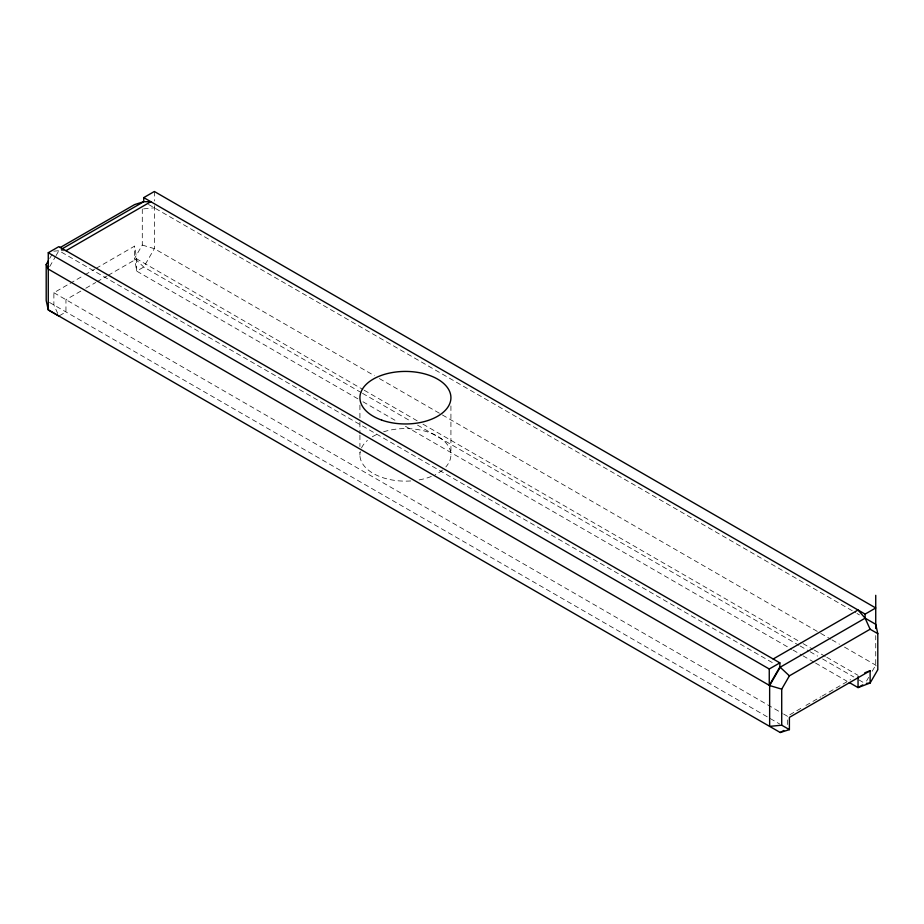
<?xml version="1.0" encoding="UTF-8"?>
<svg xmlns="http://www.w3.org/2000/svg" width="924" height="924" viewBox="0 0 924 924"><rect width="100%" height="100%" fill="white"/><g stroke="black" fill="none" stroke-linecap="round" stroke-linejoin="round"><path stroke-width="0.69" stroke-dasharray="4.62 3.46" d="M49.688 258.443L52.483 253.615M49.688 266.62L55.348 256.826M56.052 255.602L58.882 250.693L64.541 250.693M142.284 209.02L142.284 245.068L134.604 258.373L136.671 271.113L357.958 398.868M866.539 681.057L868.652 677.384M872.187 671.263L875.733 665.141L875.733 635.573M80.838 291.095L65.951 299.699L65.951 311.942L58.882 316.031L53.881 304.978L53.881 292.723L68.78 284.118M70.028 283.402L83.68 275.514M84.927 274.798L94.86 269.069M96.108 268.341L134.604 246.119L136.671 258.859L136.671 271.113L143.751 267.036L154.354 248.66L154.354 202.379M85.805 288.23L95.726 282.501M96.974 281.785L106.895 276.057M108.143 275.34L136.671 258.859L362.959 389.512M789.812 714.749L800.969 708.292M805.936 705.428L820.824 696.835M822.071 696.119L850.6 679.648M143.624 208.882L154.354 207.819M53.881 251.189L58.882 250.693L773.619 663.351M142.284 245.068L154.354 248.66L374.393 375.698M148.464 204.423L855.728 612.751M856.975 613.478L859.47 614.922M379.394 378.586L819.472 632.651M820.72 633.379L830.722 639.154M831.97 639.87L839.477 644.201M844.478 647.089L875.733 665.141L877.8 669.715M364.218 390.228L417.971 421.275M422.973 424.162L801.789 642.861M803.037 643.589L813.039 649.364M814.287 650.08L825.548 656.583M826.795 657.299L858.049 675.34M361.284 392.619L143.751 267.036L134.604 258.373L134.604 246.119M362.531 393.347L411.296 421.494M417.544 425.109L798.856 645.252M800.115 645.98L808.858 651.027M810.105 651.755L817.613 656.086M822.614 658.974L853.868 677.015M858.87 679.902L865.118 683.506M362.959 401.755L396.719 421.252M405.474 426.299L791.787 649.341M793.035 650.057L801.789 655.116M803.037 655.832L814.287 662.335M815.546 663.051L846.8 681.104M53.881 292.723L782.328 713.293M783.575 714.009L787.329 716.181L787.329 725.698M49.492 302.437L779.821 724.093M450.924 405.948L450.924 454.539M359.921 405.151L359.921 420.87M359.921 422.303L359.921 433.737M359.921 435.169L359.921 446.592M359.921 452.31L359.921 455.174M154.354 191.487L154.354 201.016M383.576 431.808A45.507 26.276 0 0 1 437.214 436.059A45.507 26.276 0 0 1 445.853 466.909M442.561 470.039A45.507 26.276 0 0 1 435.089 474.774M431.323 476.461A45.507 26.276 0 0 1 418.491 480.018M410.718 480.954A45.507 26.276 0 0 1 360.279 451.513M361.527 447.921A45.507 26.276 0 0 1 367.394 440.425M372.303 436.833A45.507 26.276 0 0 1 378.228 433.783"/><path stroke-width="1.39" d="M58.882 316.031L48.267 309.898L46.2 300.543L46.2 264.495L48.291 260.868M48.267 252.737L58.882 246.616L779.868 662.866L779.868 666.955L769.253 685.331L769.253 668.999L48.267 252.737L48.267 309.898L780.249 732.513L789.396 729.625L789.396 717.37L870.119 670.766L870.119 683.021L858.049 687.595L849.295 682.547M866.365 683.39L870.119 683.021L877.8 669.715L877.8 633.668L875.733 624.301L865.118 618.179L780.249 667.174L769.646 685.55L769.646 726.38L781.716 725.19L789.396 729.625M781.716 725.19L781.716 689.142L789.396 675.837L870.119 629.232L877.8 633.668M143.751 197.62L154.354 191.487L875.733 607.969L865.118 614.102L143.751 197.62L143.751 201.698L61.377 249.261M60.083 247.609L134.604 204.585L143.751 201.698L150.82 201.698L65.951 250.693M773.18 659.008L858.049 610.013L865.118 618.179L870.119 629.232M769.253 668.999L779.868 662.866M780.249 732.513L783.795 730.468M862.762 684.869L858.049 687.595L858.049 676.703M864.76 672.799L870.119 670.766M781.716 689.142L769.646 685.55L48.267 269.069L46.2 264.495M779.868 666.955L789.396 675.837M875.733 595.322L875.733 628.528M865.118 614.102L865.118 618.179M381.774 420.143A45.507 26.276 0 0 0 450.912 398.29A45.507 26.276 0 0 0 383.576 374.647A45.507 26.276 0 0 0 381.774 420.143"/></g></svg>
